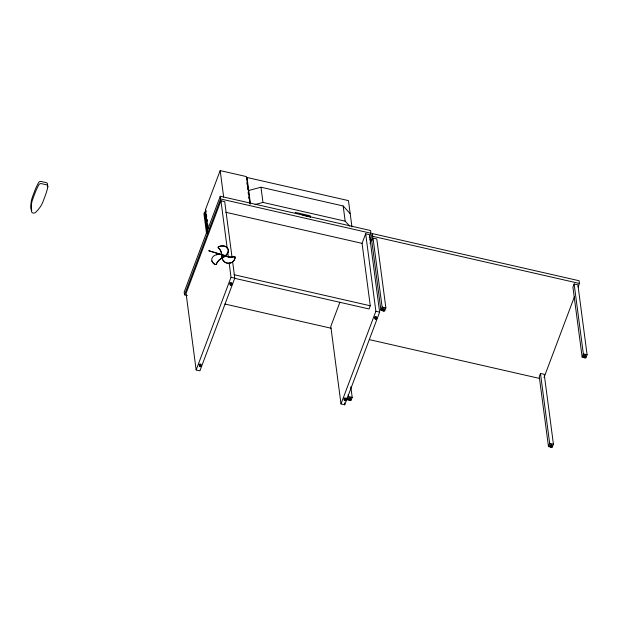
<?xml version="1.0" encoding="UTF-8"?>
<svg xmlns="http://www.w3.org/2000/svg" width="618" height="618" viewBox="0 0 618 618"><rect width="100%" height="100%" fill="white"/><g stroke="black" fill="none" stroke-linecap="round" stroke-linejoin="round"><path stroke-width="0.93" d="M218.131 247.494L218.247 246.914M250.097 204.04L246.482 176.601L220.17 170.599L205.439 209.741L207.926 228.668M369.286 237.729L370.97 233.249L370.615 230.537L220.255 196.246L184.172 292.098L184.535 294.817L187.354 295.458M184.535 294.817L220.611 198.957L220.255 196.246M232.013 257.111L224.713 201.63L220.95 200.773L186.072 293.434L196.145 369.958L199.908 370.815L234.786 278.154L232.646 261.893M246.397 179.073L246.999 177.474L348.482 200.618L351.951 226.945M196.145 369.958L231.024 277.297L229.139 262.951M339.915 302.202L330.792 326.435L340.997 403.94L344.751 404.798L379.63 312.136L369.425 234.631L365.671 233.774L362.063 243.361L370.275 305.779L369.077 308.969L234.693 278.324M369.981 239.861L372.345 233.589L579.081 280.734L579.437 283.453L578.093 287.03M370.004 243.469L372.7 236.3L372.345 233.589M373.04 238.115L371.835 241.314L380.912 310.236L384.666 311.093L385.871 307.903L376.795 238.973L373.04 238.115L382.109 307.046L380.912 310.236M340.997 403.94L375.875 311.279L365.671 233.774M350.808 386.837L352.198 397.366L350.993 400.564L347.231 399.707L348.436 396.509L348.189 394.593M381.847 310.452L382.465 308.822M540.464 373.442L539.259 376.64L548.467 446.544L552.222 447.401L553.427 444.203L544.219 374.299L540.464 373.442L549.665 443.345L548.467 446.544M574.137 283.979L572.932 287.169L582.141 357.08L585.895 357.938L587.1 354.74L577.9 284.836L574.137 283.979L583.338 353.882L582.141 357.08M544.033 377.513L574.377 296.887M215.327 264.643L214.956 264.458A8.15 6.79 -7.5 0 1 211.989 261.082L211.951 260.981A8.15 6.79 -7.5 0 0 214.94 264.349L215.782 264.666L216.315 264.087A12.87 10.722 -7.5 0 1 223.26 257.358L222.936 257.428M222.92 257.32L223.276 257.467A12.87 10.722 -7.5 0 0 216.331 264.195L216.091 264.527M221.63 254.631L208.845 250.761L221.63 254.631A1.383 1.151 -7.5 0 1 222.148 254.199M228.034 252.121L228.05 252.229A9.896 8.243 -7.5 0 1 224.365 256.594L224.272 256.431A9.896 8.243 -7.5 0 0 228.034 252.121A6.033 5.029 -7.5 0 0 225.145 246.258L223.901 245.979A8.15 6.79 -7.5 0 0 218.803 246.59L218.525 246.829M216.285 264.18L215.419 264.558M221.962 257.111L221.847 257.034A9.896 8.243 -7.5 0 0 224.365 261.715A6.033 5.029 -7.5 0 0 231.997 262.302L232.955 261.53A8.15 6.79 -7.5 0 0 235.087 257.544M221.847 257.034L221.862 257.142A9.896 8.243 -7.5 0 0 224.38 261.823A6.033 5.029 -7.5 0 0 232.013 262.411L232.971 261.638A8.15 6.79 -7.5 0 0 235.095 257.652L235.087 257.08M234.423 256.764L234.191 256.794A12.87 10.722 -7.5 0 1 224.048 255.388L224.04 255.28A12.87 10.722 -7.5 0 0 234.176 256.686L235.002 257.011M248.714 190.498L260.966 187.223L343.175 205.972L350.197 213.643M255.087 204.527L262.967 202.418L345.176 221.167L349.649 226.049M216.447 254.755L216.431 254.647A9.896 8.243 -7.5 0 1 222.634 254.964L222.658 255.041A9.896 8.243 -7.5 0 0 216.447 254.755A6.033 5.029 -7.5 0 0 211.704 260.031L211.951 260.981M228.05 252.229A6.033 5.029 -7.5 0 0 225.153 246.366L223.917 246.088A8.15 6.79 -7.5 0 0 218.818 246.698M234.523 256.663L235.064 257.096M295.141 212.36L310.174 215.79L310.406 217.528M302.82 215.249L309.958 216.879M220.611 198.957L370.97 233.249M372.7 236.3L579.437 283.453M225.802 212.283L362.063 243.361M218.332 247.71A12.87 10.722 -7.5 0 1 221.53 255.844L221.646 255.976M382.109 307.046L385.871 307.903M583.338 353.882L587.1 354.74M234.021 274.701L370.275 305.779M231.024 277.297L234.786 278.154M375.875 311.279L379.63 312.136M224.944 304.033L331.132 328.243M369.51 339.661L539.599 378.448M348.436 396.509L352.198 397.366M549.665 443.345L553.427 444.203M218.115 247.385L218.347 247.818A12.87 10.722 -7.5 0 1 221.545 255.952L221.53 255.844M343.175 205.972L345.176 221.167M346.984 397.791L347.231 399.707M344.504 402.882L344.751 404.798M260.966 187.223L262.967 202.418M246.999 177.474L250.46 203.793M246.891 182.843L247.138 184.728M247.509 187.555L247.756 189.44M248.135 192.268L248.382 194.152M248.753 196.98L249 198.865M249.371 201.692L249.618 203.577M220.17 170.599L223.662 197.096M220.95 200.773L227.246 248.598M227.748 252.43L228.382 257.212M206.088 211.912L205.84 210.043L204.937 212.438L207.401 231.147M206.458 214.716L206.706 216.594M207.076 219.398L207.316 221.267M207.687 224.071L207.934 225.941M207.277 232.955L204.535 212.136L203.932 213.735L206.551 233.604M47.339 185.694A84.087 70.035 -7.5 0 0 47.54 184.797L47.571 184.674A2.31 1.924 -7.5 0 0 46.288 182.65L41.058 181.453A2.225 1.854 -7.5 0 0 38.579 182.627L38.509 182.743A84.087 70.035 -7.5 0 0 34.593 191.256L32.491 196.848A33.635 28.011 -7.5 0 0 31.055 208.227L31.201 209.216A2.565 2.14 -7.5 0 0 31.873 210.398M550.368 446.072A0.989 0.827 -7.5 0 1 550.198 444.867A0.989 0.827 -7.5 0 1 551.65 444.767A0.989 0.827 -7.5 0 1 551.573 445.987M348.915 399.05A0.989 0.827 -7.5 0 1 349.618 397.714A0.989 0.827 -7.5 0 1 350.615 398.834M382.828 309.772A0.989 0.827 -7.5 0 1 382.635 308.567A0.989 0.827 -7.5 0 1 384.087 308.459A0.989 0.827 -7.5 0 1 384.025 309.68M584.304 356.702A0.989 0.827 -7.5 0 1 583.686 355.682A0.989 0.827 -7.5 0 1 584.937 355.111A0.989 0.827 -7.5 0 1 585.555 356.138M344.635 399.568A0.989 0.827 -7.5 0 1 344.087 398.455A0.989 0.827 -7.5 0 1 345.477 398.046A0.989 0.827 -7.5 0 1 345.779 399.228M199.336 365.315A0.989 0.827 -7.5 0 1 199.629 364.11A0.989 0.827 -7.5 0 1 201.02 364.404A0.989 0.827 -7.5 0 1 200.487 365.555M199.977 365.617A0.989 0.827 -7.5 0 1 199.73 365.57M230.236 284.017A0.989 0.827 -7.5 0 1 230.043 282.82A0.989 0.827 -7.5 0 1 231.495 282.704A0.989 0.827 -7.5 0 1 231.433 283.925M374.763 317.698A0.989 0.827 -7.5 0 1 375.211 316.578A0.989 0.827 -7.5 0 1 376.532 316.895A0.989 0.827 -7.5 0 1 376.084 318.023M375.327 318.092A0.989 0.827 -7.5 0 1 375.103 318.007M47.856 186.845L47.825 186.976A84.087 70.035 -7.5 0 1 45.214 195.782L43.113 201.375A33.635 28.011 -7.5 0 1 36.431 211.565L35.628 212.329A2.565 2.14 -7.5 0 1 33.704 213.11L32.561 212.847A2.565 2.14 -7.5 0 1 31.487 211.387L31.34 210.398A33.635 28.011 -7.5 0 1 32.777 199.019L34.878 193.426A84.087 70.035 -7.5 0 1 38.795 184.913L38.864 184.797A2.225 1.854 -7.5 0 1 41.344 183.623L46.574 184.821A2.31 1.924 -7.5 0 1 47.856 186.845M222.248 257.289A1.383 1.151 -7.5 0 0 224.342 256.238A1.383 1.151 -7.5 0 0 222.287 255.288A1.383 1.151 -7.5 0 0 222.248 257.289M222.233 257.181A1.383 1.151 -7.5 0 0 224.326 256.13A1.383 1.151 -7.5 0 0 222.271 255.18A1.383 1.151 -7.5 0 0 222.233 257.181M550.514 447.154A0.989 0.827 -7.5 0 0 552.067 446.497A0.989 0.827 -7.5 0 0 550.677 445.725A0.989 0.827 -7.5 0 0 550.514 447.154M349.456 400.394A0.989 0.827 -7.5 0 0 350.839 399.498A0.989 0.827 -7.5 0 0 349.278 398.973A0.989 0.827 -7.5 0 0 349.456 400.394M382.967 310.854A0.989 0.827 -7.5 0 0 384.52 310.19A0.989 0.827 -7.5 0 0 383.114 309.425A0.989 0.827 -7.5 0 0 382.967 310.854M584.219 357.706A0.989 0.827 -7.5 0 0 585.748 357.011A0.989 0.827 -7.5 0 0 584.327 356.269A0.989 0.827 -7.5 0 0 584.219 357.706M344.55 400.557A0.989 0.827 -7.5 0 0 346.103 399.9A0.989 0.827 -7.5 0 0 344.713 399.128A0.989 0.827 -7.5 0 0 344.55 400.557M199.877 366.652A0.989 0.827 -7.5 0 0 201.259 365.756A0.989 0.827 -7.5 0 0 199.699 365.238A0.989 0.827 -7.5 0 0 199.877 366.652M230.375 285.107A0.989 0.827 -7.5 0 0 231.928 284.434A0.989 0.827 -7.5 0 0 230.529 283.67A0.989 0.827 -7.5 0 0 230.375 285.107M375.242 319.097A0.989 0.827 -7.5 0 0 376.771 318.401A0.989 0.827 -7.5 0 0 375.35 317.66A0.989 0.827 -7.5 0 0 375.242 319.097"/></g></svg>
